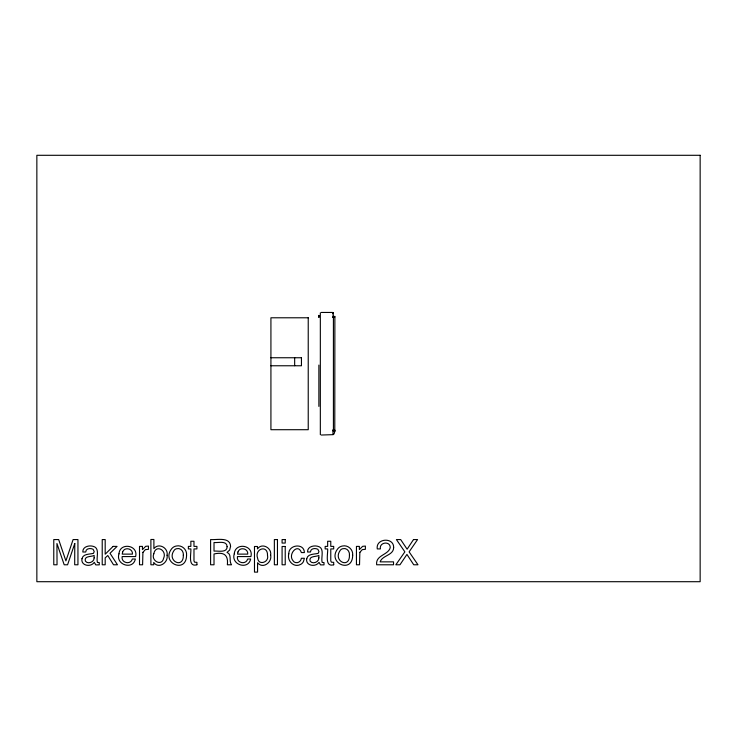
<?xml version="1.0" encoding="UTF-8"?>
<svg xmlns="http://www.w3.org/2000/svg" width="737" height="737" viewBox="0 0 737 737"><rect width="100%" height="100%" fill="white"/><g stroke="black" fill="none" stroke-linecap="round" stroke-linejoin="round"><path stroke-width="1.11" d="M334.874 317.776L334.782 429.717C335.123 434.259 331.705 437.658 333.419 430.012L333.419 317.481C332.857 315.381 333.262 310.093 333.115 313.805L333.419 312.838M319.066 315.556L318.881 317.481L318.881 315.372M332.525 317.481L333.152 316.127M321.231 312.451L332.525 312.451M270.921 357.749L301.451 357.749M270.921 365.764L301.451 365.764L301.451 357.638M321.231 435.033L333.152 434.655M332.525 430.012L333.152 431.366M320.337 312.838L320.337 434.655M318.881 365.073L318.881 406.4M294.662 357.638L294.662 365.69M74.769 543.51L74.695 564.782L77.947 564.782L77.947 539.567L73.101 539.567L65.906 560.885L58.665 539.567L53.773 539.567L53.773 564.782L57.035 564.782L56.942 543.51L64.193 564.782L67.574 564.782L74.769 543.51M334.709 316.763L334.69 317.481L334.764 316.274L334.709 316.763M267.513 555.477C269.364 562.294 258.521 565.905 257.609 558.204C254.136 548.706 267.982 544.311 267.513 555.477M153.821 553.727C150.624 560.857 161.928 566.735 163.605 558.333C167.317 550.134 155.636 543.98 153.821 553.727M167.078 555.237C168.524 562.543 158.547 569.443 153.738 562.432L153.738 564.782L150.892 564.782L150.892 539.475L153.895 539.475L153.895 548.632C158.584 542.386 168.533 547.941 167.078 555.237M186.562 555.201C186.433 574.436 160.371 562.773 171.785 548.614A7.591 7.591 0 0 1 176.217 546.034C181.753 544.652 187.18 549.572 186.562 555.201M288.793 553.809C286.794 560.71 293.934 568.236 300.705 564.367A6.311 6.311 0 0 0 303.487 561.437L304.381 558.278L301.378 558.278C301.018 561.041 298.448 563.289 295.611 562.552A3.786 3.786 0 0 1 293.105 560.783C287.402 554.537 297.951 542.496 301.378 552.575L304.381 552.575C304.261 542.736 288.489 544.569 288.793 553.809M352.682 555.201C352.544 574.436 326.482 562.773 337.896 548.614A7.591 7.591 0 0 1 342.337 546.034C347.864 544.652 353.299 549.572 352.682 555.201M118.989 553.828C115.276 564.68 132.964 570.493 135.368 559.014L132.328 559.014C130.836 565.132 120.896 563.096 122.149 556.573L135.626 556.573C138.574 544.892 119.716 542.1 118.989 553.828M234.283 553.828C230.57 564.68 248.268 570.493 250.663 559.014L247.632 559.014C246.13 565.132 236.19 563.096 237.452 556.573L250.921 556.573C253.878 544.892 235.011 542.1 234.283 553.828M270.663 555.182C272.285 562.432 262.667 569.406 257.572 562.718L257.572 572.115L254.477 572.115L254.477 546.486L257.48 546.486L257.48 548.918C261.957 542.34 272.027 547.904 270.663 555.182M227.116 546.688C227.18 553.22 217.82 550.659 214.016 551.119L214.016 542.496C217.811 543.086 226.95 540.175 227.116 546.688M81.973 558.747C80.536 565.832 90.927 567.536 94.29 562.349L95.755 564.892L99.265 564.864L99.265 562.589L97.422 562.395C95.957 557.476 100.435 547.775 92.88 546.255C88.772 545.131 82.47 546.771 82.82 552.013L85.704 552.013C85.778 548.3 90.522 547.904 93.092 549.268L94.216 551.562L93.479 553.349C89.647 554.371 83.005 553.607 81.973 558.747M306.721 558.747C305.284 565.832 315.666 567.536 319.029 562.349L320.503 564.892L324.004 564.864L324.004 562.589L322.161 562.395C320.696 557.476 325.174 547.775 317.629 546.255C313.511 545.131 307.218 546.771 307.559 552.013L310.443 552.013C310.526 548.3 315.261 547.904 317.84 549.268L318.964 551.562L318.218 553.349C314.386 554.371 307.753 553.607 306.721 558.747M393.659 547.48C393.622 555.505 382.374 555.182 380.108 561.861L393.54 561.861L393.54 564.782L376.662 564.782C375.363 554.989 388.307 555.182 390.242 547.619C390.361 540.636 378.975 542.165 380.403 548.918L377.261 548.918C375.538 538.213 393.844 536.951 393.659 547.48M183.338 555.293C183.624 569.213 166.755 561.05 173.895 550.723A4.201 4.201 0 0 1 176.696 548.697C180.712 547.545 183.854 551.479 183.338 555.293M349.449 555.293C349.734 569.213 332.875 561.05 340.006 550.723A4.201 4.201 0 0 1 342.806 548.697C346.832 547.545 349.964 551.479 349.449 555.293M230.58 546.366L229.649 550.069L227.024 552.391C231.814 554.132 229.143 560.092 230.874 563.658L231.547 564.782L227.355 564.782C228.47 554.924 223.965 551.746 214.016 553.966L214.016 564.782L210.598 564.782L210.598 539.567C216.558 540.138 230.22 536.508 230.58 546.366M94.133 557.918C94.382 562.119 87.712 564.616 85.345 561.087C83.935 555.624 91.167 557.061 94.133 555.431L94.133 557.918M318.872 557.918C319.121 562.119 312.451 564.616 310.093 561.087C308.674 555.624 315.906 557.061 318.872 555.431L318.872 557.918M142.914 552.363L142.6 564.782L139.505 564.782L139.505 546.393L142.444 546.393L142.444 549.572L145.723 546.32L148.45 546.071L148.45 549.332L145.373 549.618L142.914 552.363M359.84 552.363L359.527 564.782L356.441 564.782L356.441 546.393L359.37 546.393L359.37 549.572L362.659 546.32L365.386 546.071L365.386 549.332L362.3 549.618L359.84 552.363M122.664 551.958L122.231 554.123L132.448 554.123C133.056 548.411 124.433 546.587 122.664 551.958M237.959 551.958L237.535 554.123L247.752 554.123C248.351 548.411 239.737 546.587 237.959 551.958M413.503 539.567L407.119 549.212L400.679 539.567L396.405 539.567L404.871 551.856L395.833 564.782L399.961 564.782L406.944 554.417L413.743 564.782L417.98 564.782L409.109 551.856L417.575 539.567L413.503 539.567M113.12 546.393L105.188 554.206L105.188 539.567L102.222 539.567L102.222 564.782L105.188 564.782L105.188 557.881L107.777 555.514L113.516 564.782L117.459 564.782L110.025 553.284L117.072 546.393L113.12 546.393M196.917 564.782C187.539 567.499 191.325 553.598 190.855 548.918L188.368 548.918L188.368 546.393L190.855 546.393L190.855 541.262L193.978 541.262L193.978 546.393L196.917 546.393L196.917 548.918L193.978 548.918L193.978 560.921L194.632 562.211L196.917 562.349L196.917 564.782M333.704 564.782C324.326 567.499 328.112 553.598 327.652 548.918L325.155 548.918L325.155 546.393L327.652 546.393L327.652 541.262L330.775 541.262L330.775 546.393L333.704 546.393L333.704 548.918L330.775 548.918L330.775 560.921L331.42 562.211L333.704 562.349L333.704 564.782M700.15 155.295L36.85 155.295L36.85 581.705L700.15 581.705L700.15 155.295M308.232 317.785L270.921 317.785L270.921 429.708L308.232 429.708L308.232 317.785M277.453 539.567L274.357 539.567L274.357 564.782L277.453 564.782L277.453 539.567M285.228 539.567L282.087 539.567L282.087 543.068L285.228 543.068L285.228 539.567M285.228 546.486L282.087 546.486L282.087 564.782L285.228 564.782L285.228 546.486M334.764 431.219L334.69 430.012L334.764 431.219"/></g></svg>
